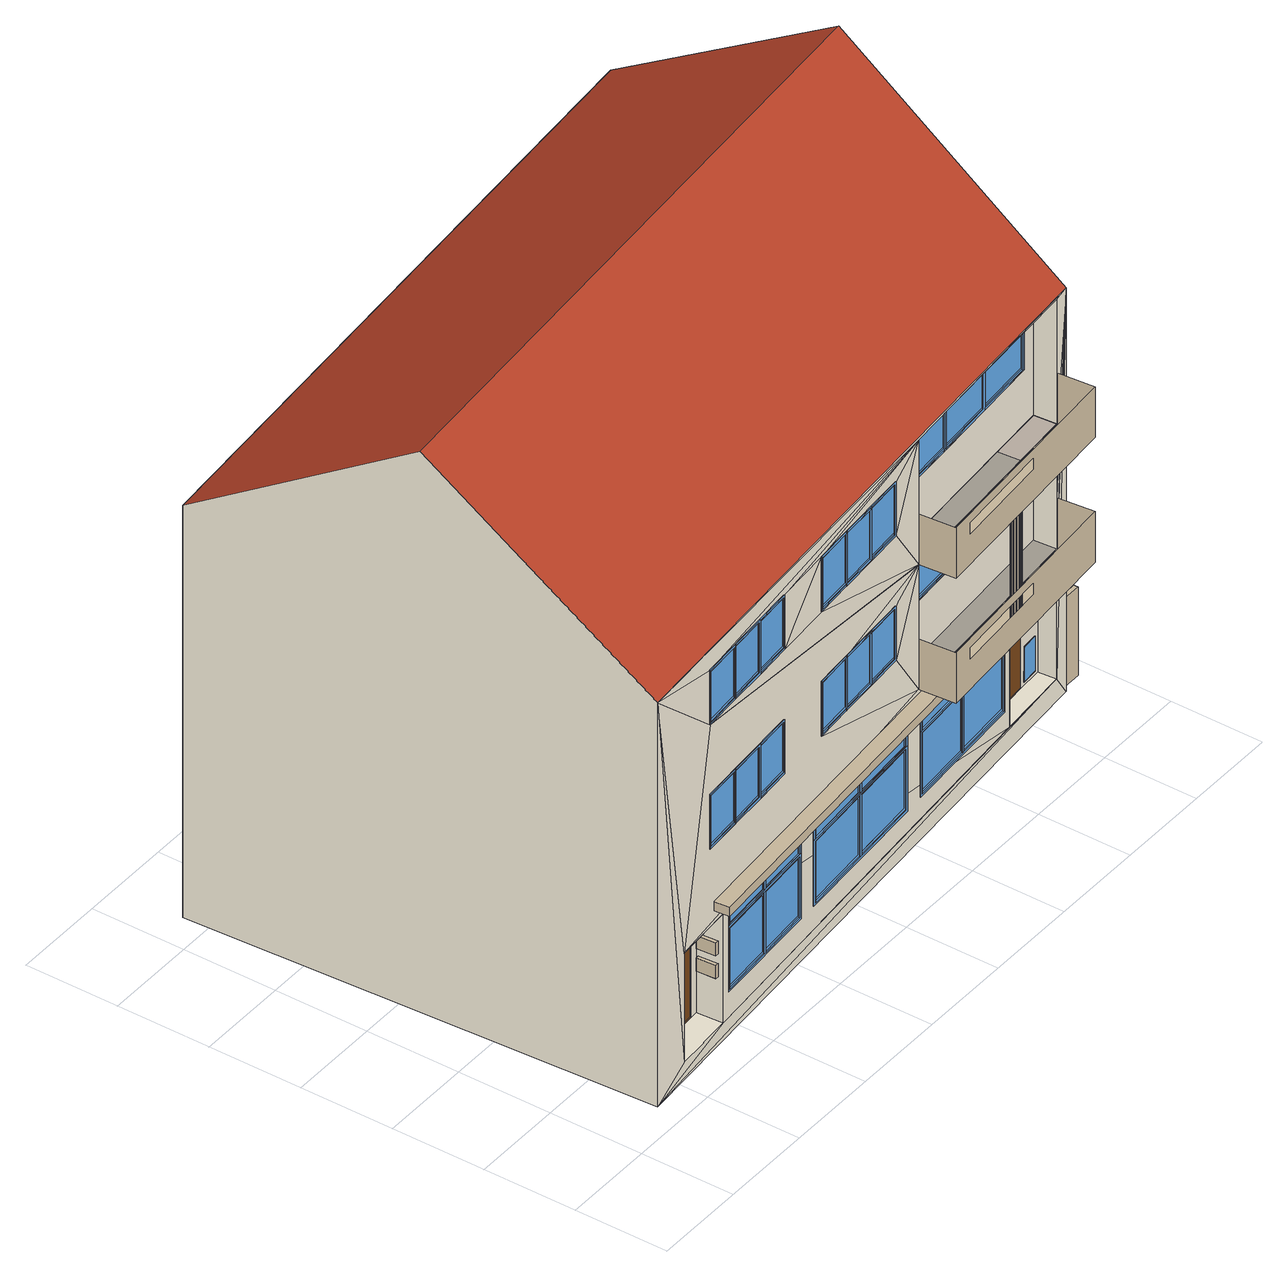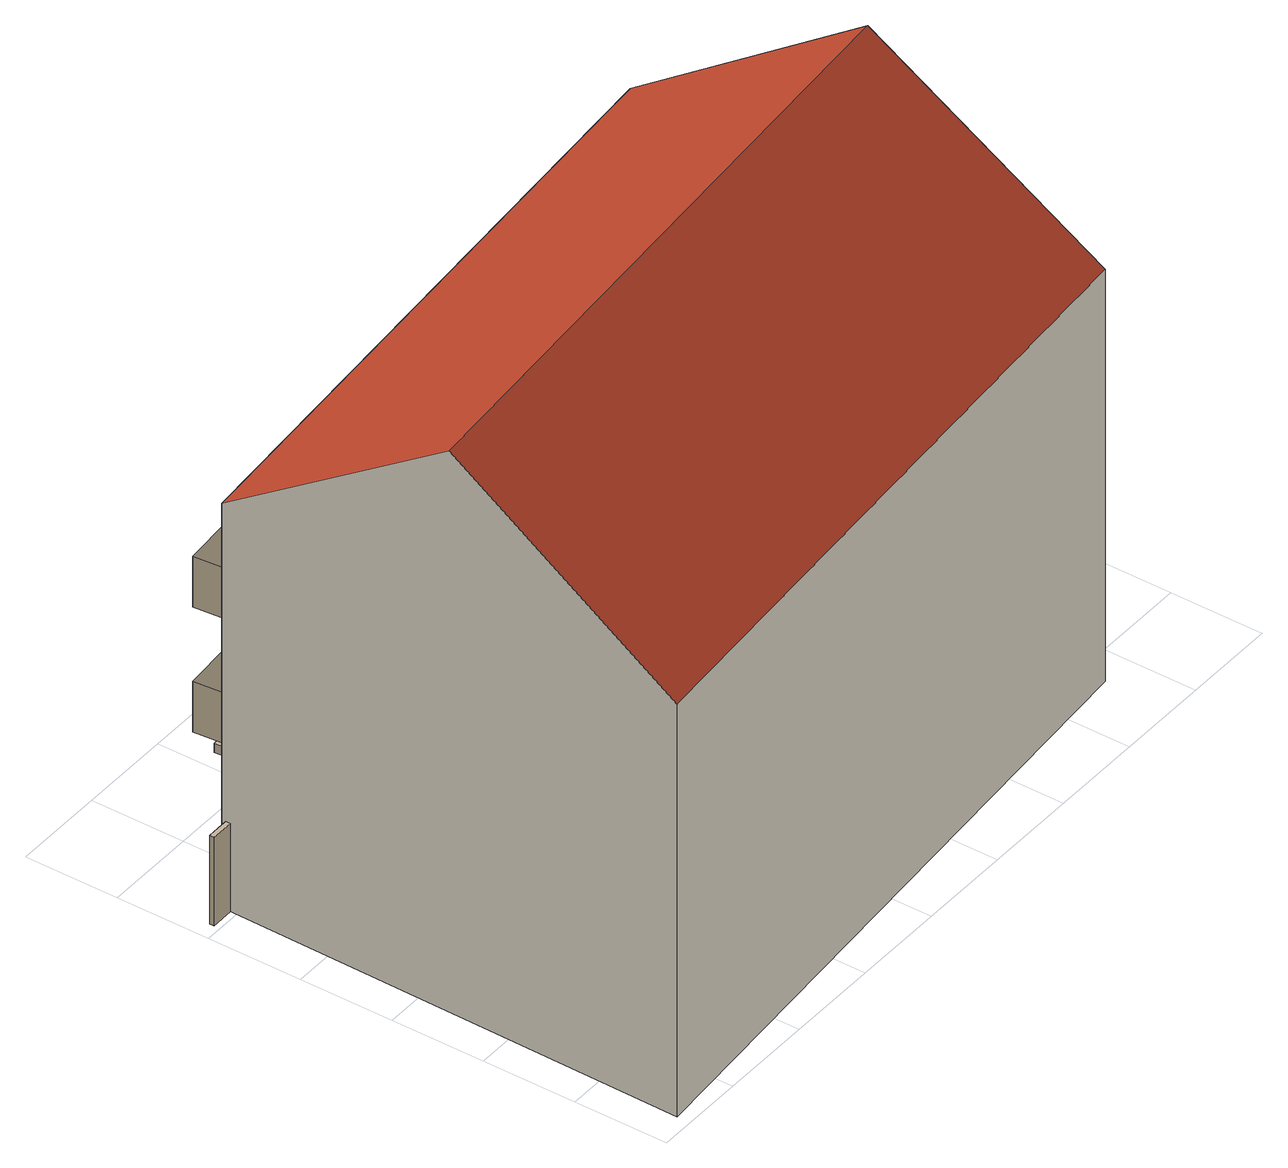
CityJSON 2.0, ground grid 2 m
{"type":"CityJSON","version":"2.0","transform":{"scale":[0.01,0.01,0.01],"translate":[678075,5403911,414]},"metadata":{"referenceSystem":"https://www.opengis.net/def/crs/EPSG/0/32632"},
"CityObjects":{
"building1":{"type":"Building","attributes":{"dataAvailable":"Sufficient","measuredHeight":12.63},"children":["building1-1","building1-2","building1-3","building1-4","building1-5","building1-6"],"geometry":[{"type":"MultiSurface","lod":"3","boundaries":[[[0,1,2,3]],[[1,4,5,2]],[[6,0,7]],[[8,9,10,11,12,13,14,15]],[[3,16,17]],[[18,19,3]],[[3,20,0]],[[21,22,23,24,25,26]],[[21,0,27]],[[28,0,29]],[[30,6,31]],[[27,0,28]],[[32,28,33]],[[11,8,15,19,34,12]],[[29,0,35]],[[36,0,20]],[[37,38,39,40,41,42],[43,44,45,46]],[[29,35,6,41,47,28]],[[48,49,50,27]],[[35,0,6]],[[51,48,52]],[[26,34,21]],[[53,54,55,56,47,41],[57,58,59,60,61]],[[62,63,64]],[[2,5,65,18,3]],[[7,42,41,6]],[[30,31,66]],[[5,4,67,65]],[[7,0,36]],[[63,62,68]],[[52,14,13,51]],[[69,66,31]],[[16,66,69]],[[3,52,16]],[[64,69,70]],[[32,48,28]],[[27,28,48]],[[32,52,48]],[[3,19,52]],[[19,15,14,52]],[[63,16,69,64]],[[19,18,34]],[[21,71,0]],[[72,73,74,75,76,77,78,79,80,81,82,51,34,26]],[[32,55,54,66]],[[69,39,38,20]],[[83,84,32,85]],[[85,66,86]],[[20,70,69]],[[51,13,12,34]],[[86,66,87]],[[26,25,49,48],[88,89,90,91]],[[68,20,17]],[[87,66,16,52,32,84,92],[93,94,95,96,97,98,99,100,101]],[[62,20,68]],[[71,21,18]],[[66,85,32]],[[67,4,1,0,71]],[[102,20,62]],[[3,17,20]],[[18,21,34]],[[70,20,102]],[[74,103,104,105,72,26,48,51,82,106,107,79,78,108,109,75]],[[24,110,111,23,22,50,49,25],[112,113,114,115,116],[117,118,119,120],[121,122,123,124]],[[27,50,22,21]],[[125,126,127,128],[129,130,131,132]],[[129,133,134,130]],[[130,134,135,131]],[[126,9,10,127]],[[128,11,8,125]],[[127,10,11,128]],[[125,8,9,126]],[[11,10,9,8],[136,135,134,133]],[[131,135,136,132]],[[136,133,134,135]],[[132,136,133,129]],[[137,138,139,140],[141,142,143,144]],[[141,145,146,142]],[[142,146,147,143]],[[138,116,112,139]],[[140,113,115,137]],[[139,112,113,140]],[[137,115,116,138]],[[113,112,116,115],[148,147,146,145]],[[143,147,148,144]],[[148,145,146,147]],[[144,148,145,141]],[[149,150,151,152],[153,154,155,156]],[[153,157,158,154]],[[154,158,159,155]],[[150,123,124,151]],[[152,121,122,149]],[[151,124,121,152]],[[149,122,123,150]],[[121,124,123,122],[160,159,158,157]],[[155,159,160,156]],[[160,157,158,159]],[[156,160,157,153]],[[161,162,163,164]],[[163,165,166,164],[167,168,169,170]],[[171,172,173,174]],[[175,176,177,178],[179,180,181,182]],[[183,184,169,168]],[[175,178,185,186]],[[187,179,182,188]],[[189,190,191,192]],[[193,189,194,195]],[[184,196,197,183]],[[198,199,188,187,200,201,192,191]],[[195,161,164,166]],[[202,203,204,205]],[[198,180,179,187]],[[182,181,199,188]],[[197,183,168,167]],[[206,207,208,209,210,211,212,213]],[[172,171,214,215],[183,184,196,197]],[[182,179,180,181]],[[216,194,201,200]],[[217,218,219,220]],[[221,222,223,224]],[[225,224,217,220]],[[190,216,200,187,198,191]],[[177,176,226,221]],[[225,189,193,227]],[[170,169,184,196]],[[221,226,228,222]],[[189,192,201,194]],[[215,214,222,228]],[[181,180,198,199]],[[167,170,196,197]],[[224,225,227,223]],[[214,171,174,222]],[[162,193,165,163]],[[176,175,186,226]],[[195,166,165,193]],[[178,177,221,185]],[[172,215,228,173]],[[204,228,226,203]],[[204,206,207,208,209,223,222,174,173,228]],[[195,205,213,212,211,210,227,193,162,161]],[[206,213,205,204]],[[194,202,205,195]],[[203,226,186,185,221,224,217,218]],[[202,194,216,190,189,225,220,219]],[[229,230,231,232]],[[233,234,235,236]],[[235,237,238,236],[239,240,241,242]],[[202,219,218,203]],[[243,244,245,246]],[[212,233,236,238]],[[231,232,240,239]],[[247,59,248,249]],[[244,243,250,251],[232,229,230,231]],[[213,249,248,210,211,234,233,212]],[[234,211,237,235]],[[239,242,230,231]],[[244,251,207,245]],[[207,206,247,59,209,208,246,245]],[[242,241,229,230]],[[209,223,227,210]],[[250,243,246,208]],[[213,206,247,249]],[[209,210,248,59]],[[252,253,254,255]],[[254,256,257,255],[258,259,260,261]],[[262,263,264,265]],[[266,267,268,269],[270,271,272,273]],[[274,275,260,259]],[[266,269,276,277]],[[278,270,273,279]],[[280,281,282,283]],[[284,280,285,286]],[[275,287,288,274]],[[289,290,279,278,291,292,283,282]],[[286,252,255,257]],[[293,294,295,296]],[[289,271,270,278]],[[273,272,290,279]],[[288,274,259,258]],[[297,298,299,300,301,302,303,304]],[[263,262,305,306],[274,275,287,288]],[[273,270,271,272]],[[307,285,292,291]],[[17,16,308,309]],[[310,311,312,313]],[[314,313,17,309]],[[281,307,291,278,289,282]],[[268,267,315,310]],[[314,280,284,316]],[[261,260,275,287]],[[310,315,317,311]],[[280,283,292,285]],[[306,305,311,317]],[[272,271,289,290]],[[258,261,287,288]],[[313,314,316,312]],[[305,262,265,311]],[[253,284,256,254]],[[267,266,277,315]],[[286,257,256,284]],[[269,268,310,276]],[[263,306,317,264]],[[295,317,315,294]],[[295,297,298,299,300,312,311,265,264,317]],[[286,296,318,304,303,302,301,319,316,284,253,252]],[[297,318,296,295]],[[285,293,296,286]],[[294,315,277,276,310,313,17,16]],[[293,285,307,281,280,314,309,308]],[[320,321,322,323]],[[324,325,326,327]],[[326,328,329,327],[330,331,332,333]],[[293,308,16,294]],[[334,335,336,337]],[[338,303,324,327,329]],[[322,323,331,330]],[[63,68,339,340]],[[335,334,341,342],[323,320,321,322]],[[338,318,304,340,339,301,319,343,302,325,324,303]],[[325,302,343,328,326]],[[297,304,318]],[[330,333,321,322]],[[335,342,298,336]],[[298,297,63,68,300,299,337,336]],[[333,332,320,321]],[[300,312,316,319,301]],[[341,334,337,299]],[[304,297,63,340]],[[300,301,339,68]],[[344,345,346,347]],[[346,348,349,347],[350,351,352,353]],[[354,355,356,357]],[[358,359,360,361],[362,363,364,365]],[[366,367,352,351]],[[358,361,368,369]],[[370,362,365,371]],[[372,373,374,375]],[[376,372,377,378]],[[367,379,380,366]],[[381,382,371,370,383,384,375,374]],[[378,344,347,349]],[[385,386,96,387]],[[381,363,362,370]],[[365,364,382,371]],[[380,366,351,350]],[[388,389,390,391,392,393,394,395]],[[355,354,396,397],[366,367,379,380]],[[365,362,363,364]],[[398,377,384,383]],[[99,98,399,400]],[[401,402,403,101]],[[404,101,99,400]],[[373,398,383,370,381,374]],[[360,359,405,401]],[[404,372,376,406]],[[353,352,367,379]],[[401,405,407,402]],[[372,375,384,377]],[[397,396,402,407]],[[364,363,381,382]],[[350,353,379,380]],[[101,404,406,403]],[[396,354,357,402]],[[345,376,348,346]],[[359,358,369,405]],[[378,349,348,376]],[[361,360,401,368]],[[355,397,407,356]],[[96,407,405,386]],[[96,388,389,390,391,403,402,357,356,407]],[[378,387,408,395,394,393,392,409,406,376,345,344]],[[388,408,387,96]],[[377,385,387,378]],[[386,405,369,368,401,101,99,98]],[[385,377,398,373,372,404,400,399]],[[410,411,412,413]],[[414,415,416,417]],[[416,418,419,417],[420,421,422,423]],[[385,399,98,386]],[[424,425,426,427]],[[428,394,414,417,419]],[[412,413,421,420]],[[95,93,429,430]],[[425,424,431,432],[413,410,411,412]],[[428,408,395,430,429,392,409,433,393,415,414,394]],[[415,393,433,418,416]],[[388,395,408]],[[420,423,411,412]],[[425,432,389,426]],[[389,388,95,93,391,390,427,426]],[[423,422,410,411]],[[391,403,406,409,392]],[[431,424,427,390]],[[395,388,95,430]],[[391,392,429,93]],[[434,435,436,437]],[[436,438,439,437],[440,441,442,443]],[[444,445,446,447]],[[448,449,450,451],[452,453,454,455]],[[456,457,442,441]],[[448,451,458,459]],[[460,452,455,461]],[[462,463,464,465]],[[466,462,467,468]],[[457,469,470,456]],[[471,472,461,460,473,474,465,464]],[[468,434,437,439]],[[475,476,477,478]],[[471,453,452,460]],[[455,454,472,461]],[[470,456,441,440]],[[479,480,481,482,483,484,485,486]],[[445,444,487,488],[456,457,469,470]],[[455,452,453,454]],[[489,467,474,473]],[[92,84,490,491]],[[492,493,494,495]],[[496,495,92,491]],[[463,489,473,460,471,464]],[[450,449,497,492]],[[496,462,466,498]],[[443,442,457,469]],[[492,497,499,493]],[[462,465,474,467]],[[488,487,493,499]],[[454,453,471,472]],[[440,443,469,470]],[[495,496,498,494]],[[487,444,447,493]],[[435,466,438,436]],[[449,448,459,497]],[[468,439,438,466]],[[451,450,492,458]],[[445,488,499,446]],[[476,477,499,497,500]],[[477,479,480,481,482,494,493,447,446,499]],[[468,478,486,485,484,483,498,466,435,434]],[[479,486,478,477]],[[467,475,478,468]],[[500,497,459,458,492,495,92,84]],[[475,467,489,463,462,496,491,490]],[[501,502,503,504]],[[505,506,507,508]],[[507,509,510,508],[511,512,513,514]],[[476,475,490,84,500]],[[515,516,517,518]],[[485,505,508,510]],[[503,504,512,511]],[[85,86,519,520]],[[516,515,521,522],[504,501,502,503]],[[486,520,519,483,484,506,505,485]],[[506,484,509,507]],[[511,514,502,503]],[[516,522,480,517]],[[480,479,85,86,482,481,518,517]],[[514,513,501,502]],[[482,494,498,483]],[[521,515,518,481]],[[486,479,85,520]],[[482,483,519,86]],[[523,81,80,524],[525,526,527,528,529,530,531,532]],[[533,534,535,536]],[[537,538,539,540],[541,542,543,544]],[[545,546,547,548],[549,550,551,552,553,554,555,556]],[[542,543,544,541]],[[80,524,548,547]],[[557,558,536,533,559,560,561,562]],[[547,546,81,80]],[[557,563,534,533]],[[544,541,564,565]],[[535,566,558,536]],[[555,554,560,559]],[[566,563,557,558]],[[567,568,530,529]],[[523,81,546,545]],[[565,569,543,544]],[[568,570,527,530]],[[537,540,526,525]],[[553,571,572,550]],[[530,527,526,531]],[[539,538,532,531]],[[549,561,560,554]],[[556,555,559,533,557,562]],[[570,573,528,527]],[[540,539,531,526]],[[569,574,542,543]],[[551,550,572,575]],[[535,534,563,566]],[[549,556,562,561]],[[550,549,554,553]],[[552,551,575,576]],[[573,567,529,528]],[[553,552,576,571]],[[541,542,574,564]],[[573,570,568,567],[534,563,566,535]],[[575,572,571,576],[565,564,574,569]],[[538,537,525,532]],[[577,578,579,580]],[[581,582,583,584],[585,586,587,588]],[[579,589,590,580],[591,592,593,594]],[[595,577,580,590]],[[596,597,598,599]],[[600,601,593,592]],[[602,603,604,605]],[[581,584,606,607]],[[608,596,609,595]],[[610,611,612,613,614,615,599,598]],[[594,593,601,616]],[[591,594,616,617]],[[610,586,585,613]],[[613,585,588,612]],[[601,616,617,600]],[[548,545,523,524]],[[618,545,548,619],[596,608,578,577,595,609,620,597]],[[587,586,610,611]],[[617,600,592,591]],[[578,608,589,579]],[[621,622,623,624]],[[597,620,614,613,610,598]],[[588,587,611,612]],[[582,581,607,625]],[[584,583,626,606]],[[603,621,624,604]],[[588,585,586,587]],[[524,107,619,548]],[[596,599,615,609]],[[603,602,622,621],[600,601,616,617]],[[622,602,605,623]],[[626,625,624,623]],[[106,523,524,107],[604,624,625,607,606,626,623,605]],[[583,582,625,626]],[[595,590,589,608]],[[106,523,545,618]],[[620,609,615,614]],[[618,619,107,106]],[[627,628,629,630],[631,632,633,634]],[[635,636,637,638]],[[639,640,641,642]],[[105,643,644,645]],[[627,630,646,647]],[[648,631,634,649]],[[634,633,650,649]],[[645,651,73,105]],[[652,632,631,648]],[[653,654,655,656]],[[657,653,656,658]],[[652,650,649,648,659,660,642,641]],[[661,662,663,664]],[[665,639,666,657]],[[636,667,668,635]],[[629,628,669,670]],[[671,651,645,644],[639,665,654,653,657,666,672,640]],[[668,635,638,673]],[[633,632,652,650]],[[662,661,674,675],[635,636,667,668]],[[676,73,105,643],[663,677,669,647,646,670,678,664]],[[655,679,658,656],[673,638,637,680]],[[640,672,659,648,652,641]],[[639,642,660,666]],[[673,680,667,668]],[[680,637,636,667]],[[654,665,679,655]],[[675,674,678,677]],[[672,666,660,659]],[[674,661,664,678]],[[670,669,677,678]],[[628,627,647,669]],[[657,658,679,665]],[[634,631,632,633]],[[676,73,651,671]],[[662,675,677,663]],[[630,629,670,646]],[[681,682,683,684]],[[685,686,687,688]],[[689,690,691,692]],[[693,694,695,696]],[[697,698,699,700]],[[701,702,703,704]],[[705,693,696,688,685,706]],[[707,708,695,694]],[[709,671,644,710],[707,700,711,712,697,694,693,705]],[[691,704,713,714]],[[643,104,710,644]],[[715,716,717,718]],[[719,720,714,713]],[[103,676,671,709]],[[103,676,643,104],[721,713,704,703,692,691,714,722]],[[682,686,685,683]],[[720,723,722,714]],[[716,724,725,717]],[[711,700,699,726]],[[727,719,713,721]],[[718,728,729,715]],[[709,710,104,103]],[[681,687,686,682]],[[727,723,720,719],[728,725,717,718]],[[690,701,704,691]],[[644,671,676,643]],[[688,687,681,684]],[[725,717,718,728]],[[697,712,730,698]],[[707,705,706,708]],[[685,683,684,688,696,695,708,706]],[[702,701,690,689],[687,686,682,681]],[[723,727,721,722]],[[728,725,724,729]],[[726,699,698,730],[715,729,724,716]],[[702,689,692,703]],[[700,707,694,697]],[[712,711,726,730]],[[731,732,733,734],[735,736,737,738]],[[735,739,740,736]],[[736,740,741,737]],[[732,110,111,733]],[[734,23,24,731]],[[733,111,23,734]],[[731,24,110,732]],[[23,111,110,24],[742,741,740,739]],[[737,741,742,738]],[[742,739,740,741]],[[738,742,739,735]],[[743,744,745,746]],[[747,748,749,750],[744,751,752,743]],[[76,753,754,755]],[[755,756,77,76]],[[757,758,759,760]],[[761,762,757,760]],[[763,764,762,761]],[[751,752,743,744]],[[747,750,765,766]],[[746,767,752,743]],[[767,768,751,752]],[[769,770,771,772]],[[750,749,773,765]],[[774,775,776,777]],[[778,779,780,761,763,781]],[[779,772,771,780]],[[782,783,784,785]],[[757,762,764,758]],[[786,77,756,787]],[[788,789,790,791]],[[749,748,792,773]],[[776,791,765,773]],[[793,785,784,794]],[[782,795,796,783]],[[748,747,766,792]],[[789,774,777,790]],[[795,793,794,796]],[[744,751,768,745]],[[758,764,763,759]],[[775,788,791,776]],[[787,756,755,754],[769,785,793,795,782,772,779,778]],[[786,77,76,753],[766,765,791,790,777,776,773,792]],[[789,788,775,774],[762,764,758,757]],[[794,784,783,796],[746,745,768,767]],[[769,778,781,770]],[[763,759,760,761,780,771,770,781]],[[785,769,772,782]],[[753,109,797,754]],[[798,799,800,801]],[[754,787,786,753]],[[802,803,804,805]],[[806,807,808,809],[803,810,811,802]],[[108,786,753,109],[812,813,814,815,816,817,818,819]],[[820,821,822,823,824,825,801,800]],[[820,826,827,823]],[[828,829,821,822]],[[823,827,828,822]],[[810,811,802,803]],[[830,831,832,833]],[[834,787,754,797],[798,835,831,830,836,837,838,799]],[[831,835,839,832]],[[828,827,826,829]],[[838,837,825,824]],[[836,840,839,835]],[[841,842,815,814]],[[108,786,787,834]],[[798,801,825,837]],[[829,826,820,821]],[[843,844,817,816]],[[806,809,813,812]],[[809,808,818,813]],[[808,807,819,818]],[[834,797,109,108]],[[844,841,814,817]],[[805,845,811,802]],[[817,814,813,818]],[[799,838,824,823,820,800]],[[845,846,810,811]],[[842,841,844,843],[827,826,829,828]],[[832,839,840,833],[805,804,846,845]],[[842,843,816,815]],[[835,798,837,836]],[[803,810,846,804]],[[807,806,812,819]],[[836,830,833,840]],[[847,848,849,850]],[[849,851,852,850],[853,854,855,856]],[[857,858,859,860]],[[861,862,863,864],[865,866,867,868]],[[869,870,855,854]],[[861,864,871,872]],[[873,865,868,874]],[[875,876,877,878]],[[879,875,880,881]],[[870,882,883,869]],[[884,885,874,873,886,887,878,877]],[[881,847,850,852]],[[888,889,890,891]],[[884,866,865,873]],[[868,867,885,874]],[[883,869,854,853]],[[892,893,894,895,896,897,898,899]],[[858,857,900,901],[869,870,882,883]],[[868,865,866,867]],[[902,880,887,886]],[[44,43,903,904]],[[905,906,907,908]],[[909,908,44,904]],[[876,902,886,873,884,877]],[[863,862,910,905]],[[909,875,879,911]],[[856,855,870,882]],[[905,910,912,906]],[[875,878,887,880]],[[901,900,906,912]],[[867,866,884,885]],[[853,856,882,883]],[[908,909,911,907]],[[900,857,860,906]],[[848,879,851,849]],[[862,861,872,910]],[[881,852,851,879]],[[864,863,905,871]],[[858,901,912,859]],[[889,890,912,910,913]],[[890,892,893,894,895,907,906,860,859,912]],[[881,891,899,898,897,896,911,879,848,847]],[[892,899,891,890]],[[880,888,891,881]],[[913,910,872,871,905,908,44,43]],[[888,880,902,876,875,909,904,903]],[[914,915,916,917]],[[918,919,920,921]],[[920,922,923,921],[924,925,926,927]],[[889,888,903,43,913]],[[928,929,930,931]],[[898,918,921,923]],[[916,917,925,924]],[[46,45,932,933]],[[929,928,934,935],[917,914,915,916]],[[899,933,932,896,897,919,918,898]],[[919,897,922,920]],[[924,927,915,916]],[[929,935,893,930]],[[893,892,46,45,895,894,931,930]],[[927,926,914,915]],[[895,907,911,896]],[[934,928,931,894]],[[899,892,46,933]],[[895,896,932,45]],[[936,937,938,939],[940,941,942,943]],[[940,944,945,941]],[[941,945,946,942]],[[937,117,118,938]],[[939,119,120,936]],[[938,118,119,939]],[[936,120,117,937]],[[119,118,117,120],[947,946,945,944]],[[942,946,947,943]],[[947,944,945,946]],[[943,947,944,940]],[[948,949,950,951]],[[950,952,953,951],[954,955,956,957]],[[958,959,960,961]],[[962,963,964,965],[966,967,968,969]],[[970,971,956,955]],[[962,965,972,973]],[[974,966,969,975]],[[976,977,978,979]],[[980,976,981,982]],[[971,983,984,970]],[[985,986,975,974,987,988,979,978]],[[982,948,951,953]],[[989,990,991,992]],[[985,967,966,974]],[[969,968,986,975]],[[984,970,955,954]],[[993,994,995,996,997,998,999,1000]],[[959,958,1001,1002],[970,971,983,984]],[[969,966,967,968]],[[1003,981,988,987]],[[62,64,1004,1005]],[[1006,1007,1008,1009]],[[1010,1009,62,1005]],[[977,1003,987,974,985,978]],[[964,963,1011,1006]],[[1010,976,980,1012]],[[957,956,971,983]],[[1006,1011,1013,1007]],[[976,979,988,981]],[[1002,1001,1007,1013]],[[968,967,985,986]],[[954,957,983,984]],[[1009,1010,1012,1008]],[[1001,958,961,1007]],[[949,980,952,950]],[[963,962,973,1011]],[[982,953,952,980]],[[965,964,1006,972]],[[959,1002,1013,960]],[[990,991,1013,1011,1014]],[[991,993,994,995,996,1008,1007,961,960,1013]],[[982,992,1000,999,998,997,1012,980,949,948]],[[993,1000,992,991]],[[981,989,992,982]],[[1014,1011,973,972,1006,1009,62,64]],[[989,981,1003,977,976,1010,1005,1004]],[[1015,1016,1017,1018]],[[1019,1020,1021,1022]],[[1021,1023,1024,1022],[1025,1026,1027,1028]],[[990,989,1004,64,1014]],[[1029,1030,1031,1032]],[[999,1019,1022,1024]],[[1017,1018,1026,1025]],[[70,102,1033,1034]],[[1030,1029,1035,1036],[1018,1015,1016,1017]],[[1000,1034,1033,997,998,1020,1019,999]],[[1020,998,1023,1021]],[[1025,1028,1016,1017]],[[1030,1036,994,1031]],[[994,993,70,102,996,995,1032,1031]],[[1028,1027,1015,1016]],[[996,1008,1012,997]],[[1035,1029,1032,995]],[[1000,993,70,1034]],[[996,997,1033,102]],[[65,67,71,18]],[[20,38,37,36]],[[30,53,41,6]],[[30,66,54,53]],[[36,37,42,7]],[[6,41,40,31]],[[56,55,32,33]],[[28,47,56,33]],[[31,40,39,69]]],"semantics":{"surfaces":[{"type":"RoofSurface","klumMaterialClass":"Ceramic","klumMaterialIndex":"D105","materialUncertainty":0.3},{"type":"WallSurface"},{"type":"Door"},{"type":"Window"},{"type":"GroundSurface"},{"type":"OuterCeilingSurface"},{"type":"OuterFloorSurface"}],"values":[0,0,1,1,1,1,1,1,1,1,1,1,1,1,1,1,1,1,1,1,1,1,1,1,1,1,1,1,1,1,1,1,1,1,1,1,1,1,1,1,1,1,1,1,1,1,1,1,1,1,1,1,1,1,1,1,1,1,1,1,1,1,1,1,1,2,2,2,2,2,2,2,2,2,2,2,3,3,3,3,3,3,3,3,3,3,3,3,3,3,3,3,3,3,3,3,3,3,3,3,3,3,3,3,3,3,3,3,3,3,3,3,3,3,3,3,3,3,3,3,3,3,3,3,3,3,3,3,3,3,3,3,3,3,3,3,3,3,3,3,3,3,3,3,3,3,3,3,3,3,3,3,3,3,3,3,3,3,3,3,3,3,3,3,3,3,3,3,3,3,3,3,3,3,3,3,3,3,3,3,3,3,3,3,3,3,3,3,3,3,3,3,3,3,3,3,3,3,3,3,3,3,3,3,3,3,3,3,3,3,3,3,3,3,3,3,3,3,3,3,3,3,3,3,3,3,3,3,3,3,3,3,3,3,3,3,3,3,3,3,3,3,3,3,3,3,3,3,3,3,3,3,3,3,3,3,3,3,3,3,3,3,3,3,3,3,3,3,3,3,3,3,3,3,3,3,3,3,3,3,3,3,3,3,3,3,3,3,3,3,3,3,3,3,3,3,3,3,3,3,3,3,3,3,3,3,3,3,3,3,3,3,3,3,3,3,3,3,3,3,3,3,3,3,3,3,3,3,3,3,3,3,3,3,3,3,3,3,3,3,3,3,3,3,3,3,3,3,3,3,3,3,3,3,3,3,3,3,3,3,3,3,3,3,3,3,3,3,3,3,3,3,3,3,3,3,3,3,3,3,3,3,3,3,3,3,3,3,3,3,3,3,3,3,3,3,3,3,3,3,3,3,3,3,3,3,3,3,3,3,3,3,3,3,3,3,3,3,3,3,3,3,3,3,3,3,3,3,3,3,3,3,3,3,3,3,3,3,3,3,3,3,3,3,3,3,3,3,3,3,3,3,3,3,3,3,3,3,3,3,3,3,3,3,3,3,3,3,3,3,3,3,3,3,3,3,3,3,3,3,3,3,3,3,3,3,3,3,3,3,3,3,3,3,3,3,3,3,3,3,3,3,3,3,3,3,3,3,3,3,2,2,2,2,2,2,2,2,2,2,2,3,3,3,3,3,3,3,3,3,3,3,3,3,3,3,3,3,3,3,3,3,3,3,3,3,3,3,3,3,3,3,3,3,3,3,3,3,3,3,3,3,3,3,3,3,3,3,3,3,3,3,3,3,3,3,3,3,3,3,3,3,3,3,3,3,3,3,3,3,3,3,3,3,3,3,3,3,3,3,3,3,3,3,3,3,3,3,3,3,3,3,3,3,3,3,3,3,3,3,3,3,3,3,3,3,3,3,3,3,3,3,3,3,3,3,3,3,3,3,3,3,3,3,3,3,3,3,3,3,3,3,3,3,3,3,3,3,3,3,3,3,3,3,3,3,3,3,3,3,3,3,3,3,3,3,3,3,3,3,3,3,3,3,3,3,3,3,3,3,3,3,3,3,3,3,3,3,3,3,3,3,3,3,3,3,3,3,3,3,3,3,3,3,3,3,3,3,3,3,3,3,3,3,3,3,3,3,3,3,3,3,3,3,3,3,3,4,5,5,5,5,6,6,6,6]}}]},
"building1-1":{"type":"BuildingInstallation","attributes":{"@cityeditor:layer":"Unclassified.LoD3","klumMaterialClass":"Plaster","klumMaterialIndex":"I101","materialUncertainty":0.3},"parents":["building1"],"geometry":[{"type":"MultiSurface","lod":"3","boundaries":[[[1037,32,1038,1039]],[[1040,1041,29,35]],[[1038,1041,1040,1039],[1042,1043,1044,1045]],[[32,1038,1041,29,33]]]}]},
"building1-2":{"type":"BuildingInstallation","attributes":{"@cityeditor:layer":"Unclassified.LoD3","klumMaterialClass":"Plaster","klumMaterialIndex":"I202","materialUncertainty":0.3},"parents":["building1"],"geometry":[{"type":"MultiSurface","lod":"3","boundaries":[[[1046,1047,1048,1049]],[[1050,1051,1048,1047]],[[1052,1050,1047,1046]],[[1046,1049,1053,1052]],[[1053,1051,1050,1052]],[[1049,1048,1051,1053]]]}]},
"building1-3":{"type":"BuildingInstallation","attributes":{"@cityeditor:layer":"Unclassified.LoD3","klumMaterialClass":"Plaster","klumMaterialIndex":"I101","materialUncertainty":0.3},"parents":["building1"],"geometry":[{"type":"MultiSurface","lod":"3","boundaries":[[[1054,69,1055,1056]],[[1057,1058,1059,1060]],[[1059,1058,1055,69],[1061,1062,1063,1064,1065,1066,1067,1068,1069,1070,1071,1072,1073,1074,1075,1076,1077,1078,1079,1080,1081,1082,1083,1084]],[[1055,1058,1057,1056],[1085,1086,1087,1088]],[[1089,1090,1091,1092,1093,1094,1095,1096,1097,1098,1099,1100,1101,1102,1103,1104,1105,1106,1107,1108,1109,1110,1111,1112]],[[1084,1089,1112,1061]],[[1083,1090,1089,1084]],[[1082,1091,1090,1083]],[[1081,1092,1091,1082]],[[1080,1093,1092,1081]],[[1079,1094,1093,1080]],[[1078,1095,1094,1079]],[[1077,1096,1095,1078]],[[1076,1097,1096,1077]],[[1075,1098,1097,1076]],[[1074,1099,1098,1075]],[[1073,1100,1099,1074]],[[1072,1101,1100,1073]],[[1071,1102,1101,1072]],[[1070,1103,1102,1071]],[[1069,1104,1103,1070]],[[1068,1105,1104,1069]],[[1067,1106,1105,1068]],[[1066,1107,1106,1067]],[[1065,1108,1107,1066]],[[1064,1109,1108,1065]],[[1063,1110,1109,1064]],[[1062,1111,1110,1063]],[[1061,1112,1111,1062]]]}]},
"building1-4":{"type":"BuildingInstallation","attributes":{"materialUncertainty":1},"parents":["building1"],"geometry":[{"type":"MultiSurface","lod":"3","boundaries":[[[1113,1114,1115,1116]],[[1113,1117,1118,1114]],[[1114,1118,1119,1115]],[[1120,1119,1118,1117]],[[1116,1120,1117,1113]],[[1115,1119,1120,1116]]]}]},
"building1-5":{"type":"BuildingInstallation","attributes":{"@cityeditor:layer":"Unclassified.LoD3","materialClass":"Metal","materialName":"Aluminium","materialUncertainty":0.3},"parents":["building1"],"geometry":[{"type":"MultiSurface","lod":"3","boundaries":[[[1121,1122,1123,1124]],[[1122,1125,1126,1123]],[[1124,1123,1126,1127]],[[1127,1126,1125,1128]],[[1128,1125,1122,1121]]]}]},
"building1-6":{"type":"BuildingInstallation","attributes":{"materialClass":"Metal","materialName":"Aluminium","materialUncertainty":0.3},"parents":["building1"],"geometry":[{"type":"MultiSurface","lod":"3","boundaries":[[[1129,1130,1131,1132]],[[1133,1134,1135,1136]],[[1132,1131,1134,1133]],[[1130,1135,1134,1131]],[[1136,1135,1130,1129]]]}]}
},
"vertices":[
[1515,166,995],[1522,668,1349],[100,555,1349],[126,56,995],[1529,1171,1014],[74,1055,1014],[1484,164,709],[1484,164,990],[233,121,126],[233,121,328],[326,128,328],[326,128,126],[344,129,126],[344,129,371],[211,119,371],[211,119,126],[305,70,825],[305,70,948],[126,56,86],[216,63,126],[1013,126,990],[1482,164,136],[1479,203,136],[1420,199,136],[1331,191,136],[1319,190,136],[1322,151,136],[1482,164,375],[1484,164,428],[1484,164,429],[1031,128,709],[1031,128,710],[1013,126,429],[1031,128,429],[348,73,126],[1484,164,543],[1031,128,990],[1027,177,990],[1009,176,990],[1009,176,710],[1027,177,710],[1480,213,709],[1480,213,990],[1043,178,831],[1043,178,954],[1449,211,954],[1449,211,831],[1480,213,428],[1322,151,375],[1319,190,375],[1479,203,375],[348,73,371],[216,63,371],[1027,177,709],[1009,176,709],[1009,176,429],[1027,177,429],[1052,179,553],[1052,179,675],[1455,211,675],[1457,211,675],[1457,211,553],[684,100,948],[558,90,825],[684,100,825],[74,1055,86],[1013,126,709],[1529,1171,86],[558,90,948],[1013,126,710],[937,120,825],[1515,166,86],[1140,137,180],[1021,127,180],[1021,127,209],[975,123,220],[975,123,180],[657,98,180],[657,98,296],[613,94,307],[613,94,182],[368,75,182],[368,75,366],[770,107,545],[684,100,545],[937,120,545],[937,120,668],[770,107,668],[1322,154,182],[1322,154,367],[1319,187,367],[1319,187,182],[684,100,668],[558,90,668],[558,90,582],[558,90,545],[392,77,545],[391,77,545],[305,70,545],[305,70,668],[369,75,668],[390,77,668],[937,120,948],[1021,127,367],[1306,150,367],[1306,150,180],[368,75,367],[613,94,367],[657,98,367],[975,123,367],[1331,191,322],[1420,199,322],[1474,203,367],[1474,203,336],[1405,197,336],[1331,191,336],[1331,191,367],[1435,200,334],[1472,203,334],[1472,203,253],[1435,200,253],[1472,203,142],[1435,200,142],[1435,200,222],[1472,203,222],[231,138,126],[231,138,328],[324,145,328],[324,145,126],[323,145,131],[323,145,324],[233,138,324],[233,138,131],[324,128,131],[324,128,324],[234,121,324],[234,121,131],[1330,208,336],[1330,208,367],[1473,220,367],[1473,220,336],[1471,220,336],[1471,220,366],[1332,209,366],[1332,209,336],[1472,203,336],[1472,203,366],[1333,192,366],[1333,192,336],[1434,217,142],[1434,217,222],[1471,220,222],[1471,220,142],[1471,220,144],[1471,220,220],[1434,217,220],[1434,217,144],[1472,203,144],[1472,203,220],[1436,200,220],[1436,200,144],[1317,210,556],[1317,210,672],[1318,208,672],[1318,208,556],[1188,197,672],[1188,197,556],[1314,207,562],[1193,198,562],[1193,198,667],[1314,207,667],[1318,203,672],[1318,203,556],[1318,200,556],[1318,200,672],[1053,182,556],[1184,192,556],[1184,192,672],[1053,182,672],[1056,182,562],[1056,182,667],[1181,192,667],[1181,192,562],[1193,193,562],[1193,193,667],[1053,179,672],[1053,179,556],[1055,187,562],[1181,197,562],[1184,200,672],[1054,189,672],[1055,187,672],[1184,197,672],[1188,200,672],[1184,200,556],[1188,200,556],[1314,203,667],[1314,203,562],[1055,187,667],[1181,197,667],[1055,187,556],[1184,197,556],[1184,200,553],[1185,190,553],[1189,190,553],[1188,200,553],[1322,201,553],[1322,201,556],[1322,201,672],[1322,201,675],[1321,211,675],[1321,211,672],[1321,211,556],[1321,211,553],[1189,192,672],[1189,192,556],[1054,189,556],[1049,179,675],[1049,179,553],[1049,189,553],[1049,189,675],[1185,190,672],[1189,190,672],[1189,190,675],[1185,190,675],[1183,200,675],[1185,190,556],[1188,200,675],[1189,190,556],[1326,203,667],[1447,213,667],[1447,213,562],[1326,203,562],[1450,221,556],[1450,221,672],[1451,218,672],[1451,218,556],[1321,208,672],[1321,208,556],[1447,218,562],[1326,208,562],[1326,208,667],[1447,218,667],[1451,213,672],[1451,213,556],[1451,211,556],[1451,211,672],[1455,211,553],[1454,221,675],[1454,221,553],[1322,203,672],[1322,203,556],[472,93,829],[472,93,944],[472,91,944],[472,91,829],[392,84,944],[392,84,829],[470,91,834],[394,84,834],[394,84,939],[470,91,939],[472,86,944],[472,86,829],[473,83,829],[473,83,944],[307,72,829],[389,79,829],[389,79,944],[307,72,944],[309,73,834],[309,73,939],[387,79,939],[387,79,834],[395,79,834],[395,79,939],[307,70,944],[307,70,829],[308,78,834],[387,84,834],[389,87,944],[308,80,944],[308,78,944],[389,84,944],[391,87,944],[389,87,829],[391,87,829],[470,86,939],[470,86,834],[308,78,939],[387,84,939],[308,78,829],[389,84,829],[389,87,825],[390,77,825],[392,77,825],[391,87,825],[475,83,825],[475,83,829],[475,83,944],[475,83,948],[475,93,948],[475,93,944],[475,93,829],[475,93,825],[392,79,944],[392,79,829],[308,80,829],[304,80,825],[304,80,948],[390,77,944],[392,77,944],[392,77,948],[390,77,948],[389,87,948],[390,77,829],[391,87,948],[392,77,829],[474,93,825],[474,93,948],[478,86,939],[553,92,939],[553,92,834],[478,86,834],[555,100,829],[555,100,944],[555,97,944],[555,97,829],[475,91,944],[475,91,829],[553,97,834],[478,91,834],[478,91,939],[553,97,939],[556,92,944],[556,92,829],[556,90,829],[556,90,944],[474,93,829],[558,100,948],[558,100,825],[475,86,944],[475,86,829],[474,93,944],[472,93,549],[472,93,664],[472,91,664],[472,91,549],[392,84,664],[392,84,549],[470,91,554],[394,84,554],[394,84,659],[470,91,659],[472,86,664],[472,86,549],[473,83,549],[473,83,664],[307,72,549],[389,79,549],[389,79,664],[307,72,664],[309,73,554],[309,73,659],[387,79,659],[387,79,554],[395,79,554],[395,79,659],[307,70,664],[307,70,549],[308,78,554],[387,84,554],[389,87,664],[308,80,664],[308,78,664],[389,84,664],[391,87,664],[389,87,549],[391,87,549],[470,86,659],[470,86,554],[308,78,659],[387,84,659],[308,78,549],[389,84,549],[389,87,545],[390,77,545],[391,87,545],[475,83,545],[475,83,549],[475,83,664],[475,83,668],[475,93,668],[475,93,664],[475,93,549],[475,93,545],[392,79,664],[392,79,549],[308,80,549],[304,80,545],[304,80,668],[390,77,664],[392,77,664],[392,77,668],[389,87,668],[390,77,549],[391,87,668],[392,77,549],[474,93,545],[474,93,668],[478,86,659],[553,92,659],[553,92,554],[478,86,554],[555,100,549],[555,100,664],[555,97,664],[555,97,549],[475,91,664],[475,91,549],[553,97,554],[478,91,554],[478,91,659],[553,97,659],[556,92,664],[556,92,549],[556,90,549],[556,90,664],[474,93,549],[558,100,668],[558,100,545],[475,86,664],[475,86,549],[474,93,664],[851,124,549],[851,124,664],[851,121,664],[851,121,549],[770,114,664],[770,114,549],[849,121,554],[773,115,554],[773,115,659],[849,121,659],[851,116,664],[851,116,549],[852,113,549],[852,113,664],[686,103,549],[768,109,549],[768,109,664],[686,103,664],[688,103,554],[688,103,659],[766,109,659],[766,109,554],[774,110,554],[774,110,659],[686,100,664],[686,100,549],[687,108,554],[766,114,554],[768,117,664],[687,110,664],[687,108,664],[768,114,664],[770,117,664],[768,117,549],[770,117,549],[849,116,659],[849,116,554],[687,108,659],[766,114,659],[687,108,549],[768,114,549],[768,117,545],[769,107,545],[771,107,545],[770,117,545],[854,114,545],[854,114,549],[854,114,664],[854,114,668],[853,124,668],[853,124,664],[853,124,549],[853,124,545],[771,110,664],[771,110,549],[687,110,549],[683,110,545],[683,110,668],[768,107,664],[771,107,664],[771,107,668],[768,107,668],[767,117,668],[768,107,549],[770,117,668],[771,107,549],[768,107,545],[857,116,659],[932,122,659],[932,122,554],[857,116,554],[934,130,549],[934,130,664],[934,128,664],[934,128,549],[853,121,664],[853,121,549],[932,127,554],[856,121,554],[856,121,659],[932,127,659],[934,123,664],[934,123,549],[934,120,549],[934,120,664],[936,130,668],[936,130,545],[854,116,664],[854,116,549],[368,75,329],[613,94,329],[609,94,186],[493,85,186],[489,85,186],[371,75,186],[371,75,324],[489,85,324],[493,85,324],[609,94,324],[372,83,192],[374,78,192],[486,87,192],[485,92,192],[609,97,186],[609,97,324],[493,87,324],[493,87,186],[497,88,192],[497,88,318],[606,96,318],[606,96,192],[367,85,329],[367,85,182],[612,104,182],[612,104,329],[489,95,324],[492,95,324],[608,104,324],[608,104,186],[492,95,186],[489,95,186],[372,85,186],[372,85,324],[372,83,318],[485,92,318],[372,83,186],[489,92,186],[489,92,324],[372,83,324],[374,78,318],[497,93,192],[605,101,192],[486,87,318],[371,78,324],[489,87,324],[605,101,318],[489,87,186],[493,92,186],[493,92,324],[371,78,186],[497,93,318],[608,102,324],[608,102,186],[608,104,330],[608,104,366],[608,102,366],[608,102,330],[371,78,330],[489,87,330],[489,87,366],[371,78,366],[374,78,332],[374,78,364],[486,87,364],[486,87,332],[493,92,366],[493,92,330],[605,101,332],[497,93,332],[497,93,364],[605,101,364],[492,95,330],[489,95,366],[372,85,366],[372,83,366],[489,92,366],[497,88,332],[497,88,364],[609,97,366],[609,97,330],[609,94,330],[609,94,366],[371,75,366],[371,75,330],[492,95,366],[489,95,330],[372,83,364],[485,92,364],[485,92,332],[372,83,332],[372,83,330],[489,92,330],[606,96,364],[606,96,332],[367,85,367],[612,104,367],[372,85,330],[493,87,330],[493,87,366],[493,85,366],[493,85,330],[489,85,330],[489,85,366],[1025,130,185],[1162,141,185],[1162,141,323],[1025,130,323],[1028,130,191],[1028,130,317],[1159,141,317],[1159,141,191],[1171,142,191],[1171,142,317],[1171,146,317],[1171,146,191],[1162,148,323],[1026,138,323],[1027,135,323],[1162,146,323],[1306,150,327],[1305,160,327],[1305,160,180],[1025,127,323],[1025,127,185],[1027,135,191],[1158,146,191],[1158,146,317],[1021,137,180],[1027,135,317],[1301,159,185],[1301,159,323],[1301,157,323],[1301,157,185],[1166,149,185],[1166,146,185],[1027,135,185],[1162,146,185],[1301,152,323],[1301,152,185],[1302,149,185],[1302,149,323],[1166,149,323],[1162,148,185],[1298,152,317],[1298,152,191],[1162,138,185],[1162,138,323],[1021,137,327],[1026,138,185],[1297,157,191],[1167,141,323],[1167,141,185],[1021,127,327],[1167,139,185],[1167,139,323],[1166,146,323],[1297,157,317],[1159,141,330],[1159,141,364],[1158,146,364],[1158,146,330],[1027,135,364],[1028,130,364],[1028,130,330],[1027,135,330],[1025,130,366],[1162,141,366],[1162,138,366],[1025,127,366],[1026,138,329],[1162,148,329],[1162,146,329],[1027,135,329],[1166,149,329],[1166,146,329],[1166,146,366],[1166,149,366],[1162,141,329],[1025,130,329],[1025,127,329],[1162,138,329],[1026,138,366],[1027,135,366],[1162,148,366],[1162,146,366],[1021,137,367],[1305,160,367],[1301,159,366],[1301,159,329],[1167,139,329],[1167,139,366],[1297,157,330],[1297,157,364],[1298,152,364],[1298,152,330],[1167,141,329],[1167,141,366],[1302,149,329],[1302,149,366],[1301,152,366],[1171,146,364],[1171,142,364],[1301,157,366],[1301,152,329],[1171,142,330],[1171,146,330],[1301,157,329],[1329,208,136],[1329,208,322],[1419,216,322],[1419,216,136],[1418,216,141],[1418,216,318],[1331,209,318],[1331,209,141],[1419,198,141],[1419,198,318],[1332,192,318],[1332,192,141],[966,125,191],[825,114,191],[825,119,191],[966,130,191],[970,125,185],[970,125,323],[820,113,323],[820,113,185],[825,114,317],[966,125,317],[975,123,327],[974,133,327],[974,133,180],[657,108,180],[811,113,191],[811,113,317],[810,118,317],[810,118,191],[664,106,191],[665,101,191],[664,106,317],[665,101,317],[820,111,185],[970,123,185],[966,130,317],[825,119,317],[814,121,323],[815,118,323],[815,118,185],[814,121,185],[820,111,323],[661,101,323],[815,113,323],[815,111,323],[662,98,323],[663,108,323],[663,108,185],[664,106,185],[664,106,323],[819,121,185],[819,118,185],[819,118,323],[819,121,323],[657,98,327],[657,108,327],[815,113,185],[661,101,185],[662,98,185],[815,111,185],[970,123,323],[970,133,323],[970,130,323],[970,133,185],[970,130,185],[974,133,367],[814,121,366],[663,108,366],[664,106,366],[815,118,366],[966,125,330],[825,114,330],[825,119,330],[966,130,330],[970,125,329],[970,125,366],[820,113,366],[820,113,329],[825,114,364],[966,125,364],[970,123,329],[820,111,329],[815,111,329],[662,98,329],[662,98,366],[815,111,366],[820,111,366],[970,123,366],[664,106,364],[810,118,364],[810,118,330],[664,106,330],[664,106,329],[815,118,329],[665,101,364],[665,101,330],[811,113,330],[811,113,364],[970,133,329],[970,133,366],[970,130,366],[970,130,329],[657,108,367],[819,121,366],[819,121,329],[814,121,329],[663,108,329],[819,118,366],[819,118,329],[815,113,329],[661,101,329],[661,101,366],[815,113,366],[966,130,364],[825,119,364],[1311,210,835],[1311,210,950],[1311,207,950],[1311,207,835],[1182,197,950],[1182,197,835],[1307,207,840],[1187,197,840],[1187,197,945],[1307,207,945],[1311,202,950],[1311,202,835],[1311,200,835],[1311,200,950],[1046,181,835],[1178,192,835],[1178,192,950],[1046,181,950],[1050,181,840],[1050,181,945],[1175,191,945],[1175,191,840],[1187,192,840],[1187,192,945],[1047,179,950],[1047,179,835],[1048,186,840],[1174,196,840],[1178,199,950],[1048,189,950],[1048,186,950],[1178,197,950],[1182,199,950],[1178,199,835],[1182,199,835],[1308,202,945],[1308,202,840],[1048,186,945],[1174,196,945],[1048,186,835],[1178,197,835],[1178,199,831],[1179,189,831],[1183,189,831],[1182,199,831],[1316,200,831],[1316,200,835],[1316,200,950],[1316,200,954],[1315,210,954],[1315,210,950],[1315,210,835],[1315,210,831],[1183,192,950],[1183,192,835],[1048,189,835],[1042,188,831],[1042,188,954],[1178,189,950],[1183,189,950],[1183,189,954],[1178,189,954],[1177,199,954],[1178,189,835],[1182,199,954],[1183,189,835],[1178,189,831],[1320,203,945],[1441,213,945],[1441,213,840],[1320,203,840],[1444,220,835],[1444,220,950],[1444,218,950],[1444,218,835],[1315,208,950],[1315,208,835],[1440,217,840],[1319,208,840],[1319,208,945],[1440,217,945],[1444,213,950],[1444,213,835],[1444,210,835],[1444,210,950],[1448,221,954],[1448,221,831],[1316,203,950],[1316,203,835],[1434,217,253],[1434,217,334],[1471,220,334],[1471,220,253],[1471,220,255],[1471,220,332],[1434,217,332],[1434,217,255],[1472,203,255],[1472,203,332],[1436,200,332],[1436,200,255],[851,124,829],[851,124,944],[851,121,944],[851,121,829],[770,114,944],[770,114,829],[849,121,834],[773,115,834],[773,115,939],[849,121,939],[851,116,944],[851,116,829],[852,113,829],[852,113,944],[686,103,829],[768,109,829],[768,109,944],[686,103,944],[688,103,834],[688,103,939],[766,109,939],[766,109,834],[774,110,834],[774,110,939],[686,100,944],[686,100,829],[687,108,834],[766,114,834],[768,117,944],[687,110,944],[687,108,944],[768,114,944],[770,117,944],[768,117,829],[770,117,829],[849,116,939],[849,116,834],[687,108,939],[766,114,939],[687,108,829],[768,114,829],[768,117,825],[769,107,825],[771,107,825],[770,117,825],[854,114,825],[854,114,829],[854,114,944],[854,114,948],[853,124,948],[853,124,944],[853,124,829],[853,124,825],[771,110,944],[771,110,829],[687,110,829],[683,110,825],[683,110,948],[768,107,944],[771,107,944],[771,107,948],[768,107,948],[767,117,948],[768,107,829],[770,117,948],[771,107,829],[768,107,825],[857,116,939],[932,122,939],[932,122,834],[857,116,834],[934,130,829],[934,130,944],[934,128,944],[934,128,829],[853,121,944],[853,121,829],[932,127,834],[856,121,834],[856,121,939],[932,127,939],[934,123,944],[934,123,829],[934,120,829],[934,120,944],[936,130,948],[936,130,825],[854,116,944],[854,116,829],
[1013,126,543],[1019,49,429],[1019,49,543],[1491,86,543],[1491,86,429],[1281,70,523],[1281,70,498],[1066,52,498],[1066,52,523],
[1565,186,86],[1565,186,285],[1565,176,285],[1565,176,86],[1515,186,285],[1515,176,285],[1515,186,86],[1515,176,86],
[1013,126,824],[1019,49,710],[1019,49,824],[1491,86,824],[1491,86,710],[1484,164,710],[1484,164,824],[1254,75,710],[1256,77,710],[1257,79,710],[1257,82,710],[1257,85,710],[1256,87,710],[1254,89,710],[1251,91,710],[1249,92,710],[1246,92,710],[1243,92,710],[1241,91,710],[1239,89,710],[1237,87,710],[1236,84,710],[1236,81,710],[1236,79,710],[1238,76,710],[1239,74,710],[1242,72,710],[1244,71,710],[1247,71,710],[1250,72,710],[1252,73,710],[1281,70,804],[1281,70,779],[1066,52,779],[1066,52,804],[1252,73,455],[1250,72,455],[1247,71,455],[1244,71,455],[1242,72,455],[1239,74,455],[1238,76,455],[1236,79,455],[1236,81,455],[1236,84,455],[1237,87,455],[1239,89,455],[1241,91,455],[1243,92,455],[1246,92,455],[1249,92,455],[1251,91,455],[1254,89,455],[1256,87,455],[1257,85,455],[1257,82,455],[1257,79,455],[1256,77,455],[1254,75,455],
[316,71,421],[1484,164,421],[1484,164,401],[316,71,401],[318,37,421],[1487,130,421],[1487,130,401],[318,37,401],
[344,124,307],[337,124,307],[340,83,307],[347,83,307],[337,124,277],[340,83,277],[347,83,277],[344,124,277],
[344,124,256],[337,124,256],[340,83,256],[347,83,256],[347,83,226],[340,83,226],[337,124,226],[344,124,226]
]}
